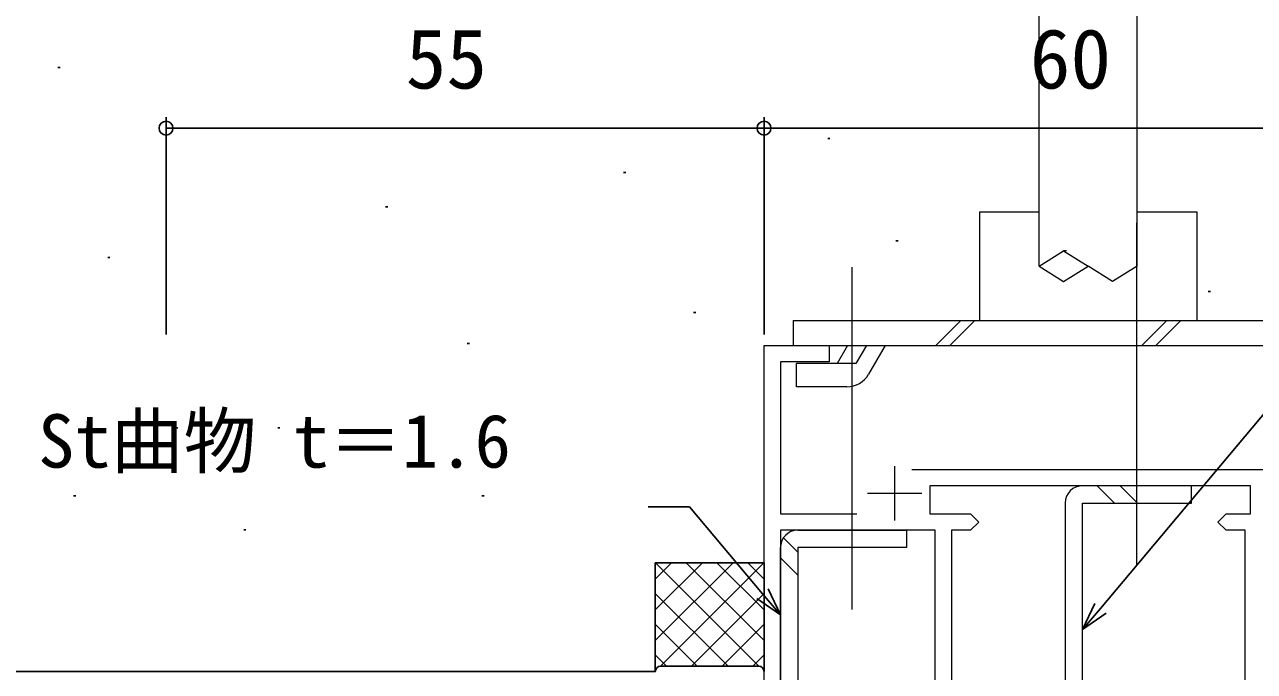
# Model space of a CAD drawing. Units: millimetres, scale not verified. Extents: x -437 to 438, y -681 to 679.
# Drawn here: x -334.8 to -221.7, y 510.8 to 570.3 of the extents above; entities that cross this region are included whole.
import ezdxf
from ezdxf.enums import TextEntityAlignment as Align

# ---------------------------------------------------------------- set-up
doc = ezdxf.new("R2010")
doc.units = ezdxf.units.MM
doc.header["$LTSCALE"] = 4
doc.layers.add('0-3_YKK_11E', color=4, linetype='Continuous', lineweight=18)
doc.layers.add('0-5_YKK_13', color=4, linetype='Continuous', lineweight=18)
doc.layers.add('0-7_YKK_D', color=6, linetype='Continuous')
doc.layers.add('0-9_YSS_K', color=3, linetype='Continuous')
doc.styles.add('ＭＳ ゴシック', font='')
doc.styles.get('ＭＳ ゴシック').set_extended_font_data('MS Gothic')

msp = doc.modelspace()

# ---------------------------------------------------------------- linework, layer by layer
at = {"layer": '0-3_YKK_11E'}
for p, q in [((-254.795, 529.7), (-254.795, 524.7)), ((-253.195, 529.4), (-220.395, 529.4)), ((-257.295, 527.2), (-252.295, 527.2))]:
    msp.add_line(p, q, dxfattribs=at)
for points in [[(-221.045, 495.8), (-222.545, 495.8), (-222.545, 523.8), (-224.295, 523.8), (-225.045, 524.55), (-224.295, 525.3), (-222.045, 525.3), (-222.045, 527.9), (-251.545, 527.9), (-251.545, 525.3), (-247.795, 525.3), (-247.045, 524.55), (-247.795, 523.8), (-249.545, 523.8), (-249.545, 495.8), (-251.045, 495.8), (-251.045, 523.8), (-265.295, 523.8), (-265.295, 495.8), (-266.795, 495.8), (-266.795, 540.8)], [(-266.795, 540.8), (-260.795, 540.8), (-260.795, 539.3), (-265.295, 539.3), (-265.295, 525.3), (-258.274, 525.3)]]:
    msp.add_lwpolyline(points, dxfattribs=at)
at = {"layer": '0-5_YKK_13'}
for p, q in [((-246.993, 553.1), (-246.993, 543.1)), ((-246.993, 553.1), (-241.493, 553.1)), ((-232.495, 520.6), (-232.495, 552.1)), ((-232.493, 553.1), (-226.993, 553.1)), ((-226.993, 553.1), (-226.993, 543.1)), ((-238.977, 549.5), (-239.243, 549.5)), ((-258.695, 516.5), (-258.695, 548)), ((-264.12, 543.1), (-264.12, 540.8)), ((-264.12, 543.1), (-209.865, 543.1)), ((-248.691, 543.1), (-250.991, 540.8)), ((-247.408, 543.1), (-249.708, 540.8)), ((-229.747, 543.1), (-232.047, 540.8)), ((-228.464, 543.1), (-230.764, 540.8)), ((-264.12, 540.8), (-209.865, 540.8)), ((-259.118, 540.801), (-260.071, 539.149)), ((-257.386, 540.801), (-258.339, 539.149)), ((-255.654, 540.801), (-257.184, 538.151)), ((-258.339, 539.149), (-263.818, 539.149)), ((-263.818, 537), (-263.818, 539.149)), ((-259.176, 537.001), (-263.818, 537.001))]:
    msp.add_line(p, q, dxfattribs=at)
at = {"layer": '0-5_YKK_13', "color": 1}
for p, q in [((-227.495, 527.9), (-237.495, 527.9)), ((-236.16, 527.9), (-234.56, 526.3)), ((-234.037, 527.9), (-232.437, 526.3)), ((-265.012, 523.109), (-263.695, 521.792)), ((-265.295, 521.269), (-263.695, 519.669))]:
    msp.add_line(p, q, dxfattribs=at)
at = {"layer": '0-5_YKK_13'}
for points in [[(-241.493, 548.1), (-241.493, 570.8), (-241.493, 593.8)], [(-232.493, 548.1), (-232.493, 570.8), (-232.493, 593.8)], [(-241.493, 548.1), (-239.243, 549.5), (-236.993, 548.1)], [(-241.493, 548.1), (-239.243, 546.7), (-236.993, 548.1)], [(-232.493, 548.1), (-234.743, 546.7), (-236.993, 548.1)], [(-239.271, 546.7), (-239.257, 546.7), (-239.243, 546.7)]]:
    msp.add_lwpolyline(points, dxfattribs=at)
at = {"layer": '0-5_YKK_13', "color": 1}
for points in [[(-237.495, 484.4), (-237.495, 526.3), (-227.495, 526.3), (-227.495, 527.9)], [(-239.095, 526.3), (-239.095, 484.4), (-247.895, 484.4)], [(-263.695, 523.8), (-253.695, 523.8), (-253.695, 522.2), (-263.695, 522.2), (-263.695, 484.4)], [(-302.895, 492.8), (-302.895, 484.4), (-265.295, 484.4), (-265.295, 522.2)]]:
    msp.add_lwpolyline(points, dxfattribs=at)
at = {"layer": '0-5_YKK_13'}
msp.add_arc((-259.176, 539.301), 2.3, 269.99772, 329.99747, dxfattribs=at)
at = {"layer": '0-5_YKK_13', "color": 1}
for centre in [(-237.495, 526.3), (-263.695, 522.2)]:
    msp.add_arc(centre, 1.6, 90, 180, dxfattribs=at)
at = {"layer": '0-7_YKK_D'}
for p, q in [((-321.795, 541.8), (-321.795, 561.8)), ((-266.795, 541.8), (-266.795, 561.8)), ((-266.795, 541.8), (-266.795, 561.8)), ((-321.795, 560.8), (-266.795, 560.8)), ((-266.795, 560.8), (-206.795, 560.8))]:
    msp.add_line(p, q, dxfattribs=at)
for points in [[(-237.495, 514.653), (-235.856, 516.606), (-192.406, 568.387), (-188.606, 568.387)], [(-265.295, 516.004), (-266.934, 517.957), (-273.652, 525.964), (-277.452, 525.964)], [(-266.411, 518.396), (-265.295, 516.004), (-267.457, 517.518)], [(-235.332, 516.167), (-237.495, 514.653), (-236.379, 517.045)]]:
    msp.add_lwpolyline(points, dxfattribs=at)
for centre in [(-321.795, 560.8), (-266.795, 560.8), (-266.795, 560.8)]:
    msp.add_circle(centre, 0.637, dxfattribs=at)
at = {"layer": '0-9_YSS_K'}
for p, q in [((-331.734, 566.393), (-331.534, 566.393)), ((-260.932, 559.836), (-260.732, 559.836)), ((-279.707, 556.707), (-279.507, 556.707)), ((-301.61, 553.578), (-301.41, 553.578)), ((-254.674, 550.449), (-254.474, 550.449)), ((-327.164, 548.885), (-326.964, 548.885)), ((-225.934, 545.756), (-225.734, 545.756)), ((-273.278, 543.831), (-273.078, 543.831)), ((-294.09, 540.975), (-293.89, 540.975)), ((-320.906, 533.239), (-320.706, 533.239)), ((-311.519, 533.239), (-311.319, 533.239)), ((-330.293, 526.981), (-330.093, 526.981)), ((-292.745, 526.981), (-292.545, 526.981)), ((-314.648, 523.852), (-314.448, 523.852)), ((-276.795, 516.472), (-272.466, 520.8)), ((-276.795, 513.643), (-269.638, 520.8)), ((-276.795, 519.3), (-275.295, 520.8)), ((-276.78, 520.8), (-267.28, 511.3)), ((-276.31, 511.3), (-266.81, 520.8)), ((-273.952, 520.8), (-266.795, 513.643)), ((-271.123, 520.8), (-266.795, 516.472)), ((-268.295, 520.8), (-266.795, 519.3)), ((-276.795, 517.986), (-270.109, 511.3)), ((-273.481, 511.3), (-266.795, 517.986)), ((-276.795, 515.158), (-272.937, 511.3)), ((-270.653, 511.3), (-266.795, 515.158)), ((-276.795, 512.329), (-275.765, 511.3)), ((-267.295, 511.3), (-276.295, 511.3)), ((-267.824, 511.3), (-266.795, 512.329)), ((-276.795, 510.815), (-276.795, 510.815)), ((-266.795, 510.815), (-266.795, 510.815))]:
    msp.add_line(p, q, dxfattribs=at)
msp.add_lwpolyline([(-266.795, 510.8), (-266.795, 520.8), (-276.795, 520.8), (-276.795, 510.8), (-341.8, 510.8)], dxfattribs=at)
for centre, start, end in [((-276.295, 510.8), 90, 180), ((-267.295, 510.8), 0, 90)]:
    msp.add_arc(centre, 0.5, start, end, dxfattribs=at)

# ---------------------------------------------------------------- texts
at = {"layer": '0-7_YKK_D', "style": 'ＭＳ ゴシック'}
for s, height, p in [('55', 5.499, (-299.749, 562.8)), ('60', 5.499, (-242.356, 562.8)), ('St曲物 t＝1.6', 4.912, (-333.565, 528.089))]:
    msp.add_text(s, height=height, dxfattribs=at).set_placement(p, align=Align.BOTTOM_LEFT)

doc.saveas('drawing.dxf')
